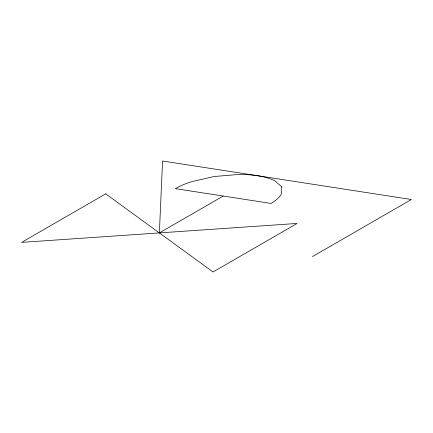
<?xml version="1.0" encoding="UTF-8"?>
<svg xmlns="http://www.w3.org/2000/svg" width="433" height="433" viewBox="0 0 433 433"><rect width="100%" height="100%" fill="white"/><g stroke="black" fill="none" stroke-linecap="round" stroke-linejoin="round"><path stroke-width="0.65" d="M223.228 196.041L159.366 232.911L162.564 161.022L411.35 199.505L312.464 256.596M281.823 186.98L281.19 194.39A44.263 25.552 0 0 1 271.069 203.445L175.381 188.642A69.323 40.02 0 0 1 191.375 181.752L214.162 176.512L238.431 174.472A69.323 40.02 0 0 1 258.252 175.82A44.263 25.552 0 0 1 274.858 180.745L281.823 186.98M105.706 193.843L21.65 242.377L297.081 223.45L213.025 271.978L105.706 193.843"/></g></svg>
